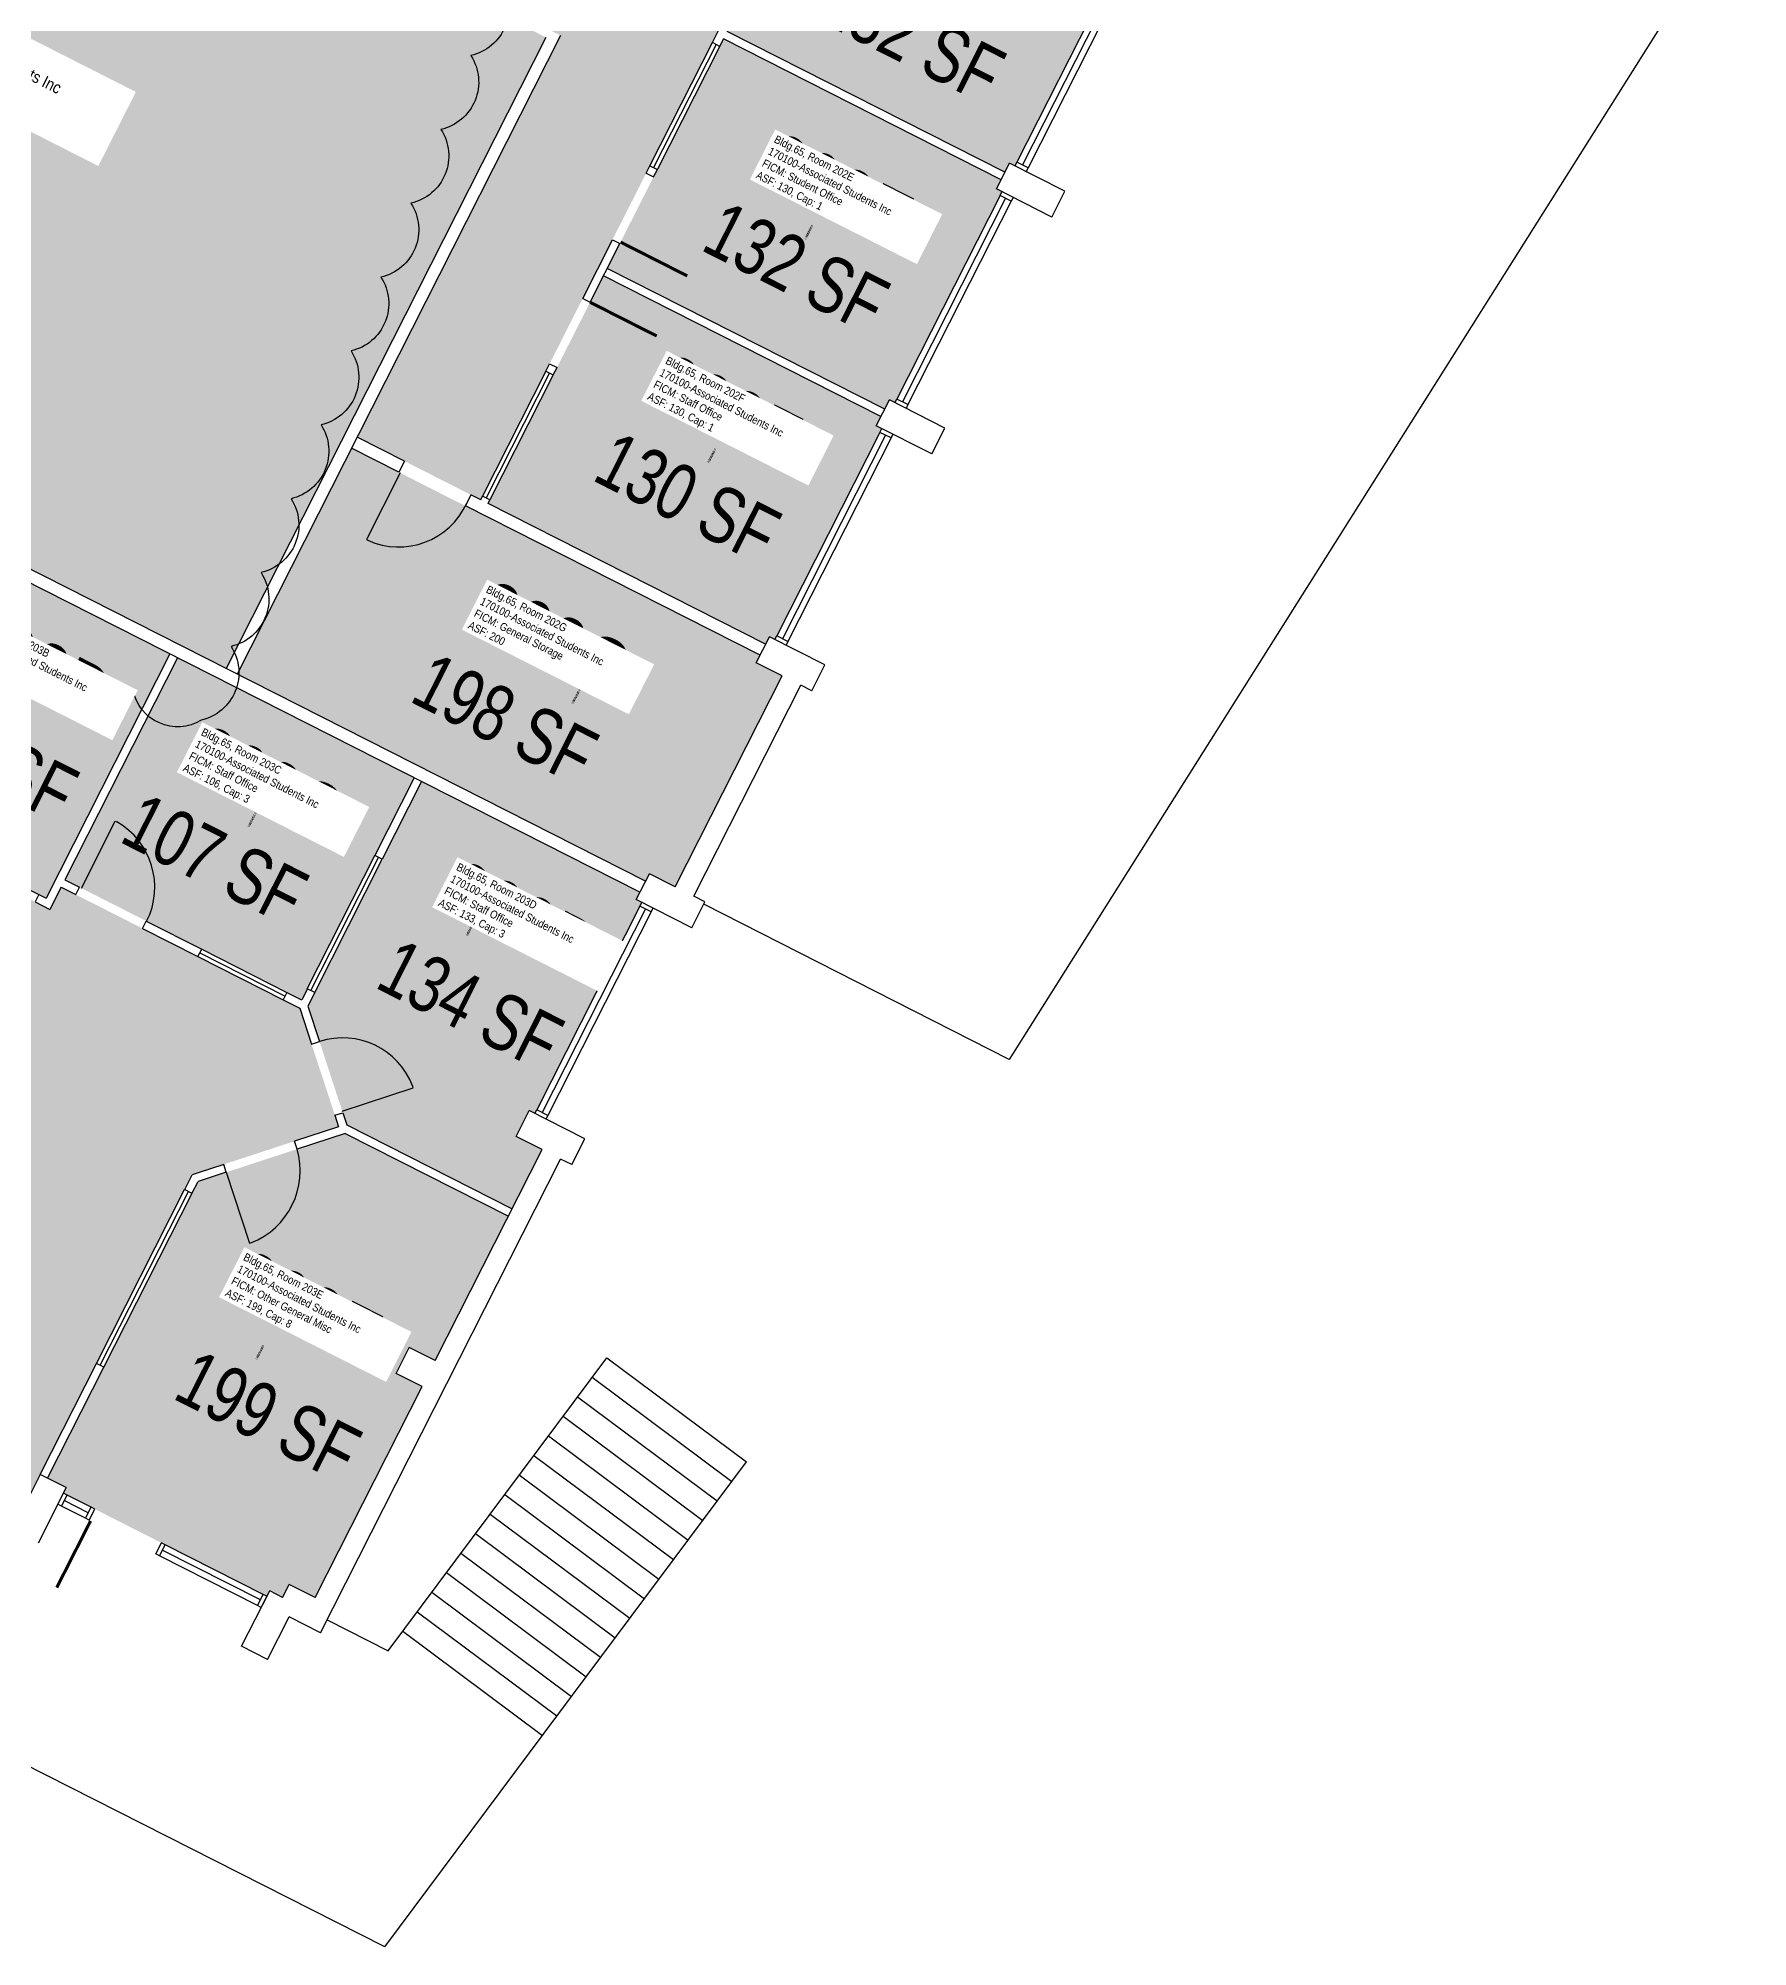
# Model space of a CAD drawing. Header units: inches. Extents: x 69218137 to 69223003, y 27671131 to 27674800.
# Drawn here: x 69221359 to 69222183, y 27671131 to 27672051 of the extents above; entities that cross this region are included whole.
import ezdxf
from ezdxf.enums import TextEntityAlignment as Align

# ---------------------------------------------------------------- set-up
doc = ezdxf.new("R2010")
doc.units = ezdxf.units.IN
doc.header["$LTSCALE"] = 25
doc.header["$MEASUREMENT"] = 0
for name, color, linetype in [('A-DOOR', 2, 'CONTINUOUS'), ('A-FLOR', 3, 'CONTINUOUS'), ('A-GLAZ', 1, 'CONTINUOUS'), ('A-IDEN-RNUM', 7, 'CONTINUOUS'), ('A-IDEN-SNUM', 4, 'CONTINUOUS'), ('A-IDEN-VNUM', 4, 'CONTINUOUS'), ('A-SITE', 3, 'CONTINUOUS'), ('A-WALL', 5, 'CONTINUOUS'), ('AREA-TEXT', 3, 'CONTINUOUS'), ('Rooms-Category-Color', 7, 'CONTINUOUS'), ('Rooms-College-Color', 7, 'CONTINUOUS'), ('Rooms-Department-Color', 7, 'CONTINUOUS'), ('Rooms-Division-Color', 7, 'CONTINUOUS'), ('Rooms-Information', 7, 'CONTINUOUS')]:
    doc.layers.add(name, color=color, linetype=linetype)
doc.layers.add('A-REV', color=1, linetype='CONTINUOUS', true_color=0xff0000)
doc.styles.add('CP_AREA', font='arial.ttf', dxfattribs={"height": 15})
doc.styles.add('CP_ROOMSNUMBER', font='arial.ttf', dxfattribs={"height": 1})
doc.styles.add('CP_ROOMVNUMBER', font='arial.ttf', dxfattribs={"width": 0.85, "height": 0.075})

msp = doc.modelspace()

# ---------------------------------------------------------------- hatches: boundary and pattern name
at = {"layer": 'Rooms-Category-Color', "true_color": 0xfa9ba3}
for points in [[(69221768.94, 27672578.33), (69221772.5, 27672576.53), (69221774.32, 27672580.1), (69221907.22, 27672512.74), (69221905.41, 27672509.16), (69221908.98, 27672507.35), (69221852.92, 27672396.75), (69221859.17, 27672393.59), (69221572.54, 27671828.08), (69221513, 27671858.25), (69221611.09, 27672051.79), (69221577.87, 27672068.63), (69221628.36, 27672168.24), (69221574.84, 27672195.37)], [(69221359.28, 27672213.72), (69221136.79, 27672326.49), (69221136.09, 27672325.09), (69221123.6, 27672331.42), (69221104.16, 27672293.06), (69221116.65, 27672286.74), (69221110.32, 27672274.25), (69221107.64, 27672275.6), (69221081.87, 27672224.76), (69221084.55, 27672223.41), (69221078.22, 27672210.92), (69221075.54, 27672212.27), (69221024, 27672110.59), (69221026.68, 27672109.23), (69221020.35, 27672096.75), (69221017.67, 27672098.1), (69220966.13, 27671996.42), (69220968.81, 27671995.06), (69220967, 27671991.49), (69221132.91, 27671907.4), (69221449.78, 27671746.8), (69221603.93, 27672050.93), (69221518.97, 27672094), (69221534.61, 27672124.85)], [(69221725.07, 27672120.17), (69221741.35, 27672152.28), (69221747.45, 27672164.33), (69221881.25, 27672096.51), (69221878.99, 27672092.05), (69221881.66, 27672090.69), (69221830.12, 27671989.01), (69221827.45, 27671990.37), (69221825.19, 27671985.91), (69221691.39, 27672053.72)], [(69221823.38, 27671982.34), (69221821.12, 27671977.88), (69221823.79, 27671976.52), (69221772.25, 27671874.84), (69221769.58, 27671876.19), (69221767.32, 27671871.73), (69221633.52, 27671939.55), (69221639.63, 27671951.59), (69221655.9, 27671983.7), (69221689.58, 27672050.15)], [(69221197.07, 27671868.16), (69221130.2, 27671902.05), (69220964.29, 27671986.14), (69220962.48, 27671982.57), (69220959.8, 27671983.93), (69220908.27, 27671882.25), (69220910.94, 27671880.89), (69220904.61, 27671868.4), (69220901.94, 27671869.76), (69220850.4, 27671768.07), (69220853.07, 27671766.72), (69220846.74, 27671754.23), (69220844.07, 27671755.59), (69220792.53, 27671653.9), (69220801.45, 27671649.38), (69220796.93, 27671640.46), (69220898.61, 27671588.92), (69220899.97, 27671591.6), (69220912.46, 27671585.27), (69220911.1, 27671582.59), (69221012.78, 27671531.05), (69221014.14, 27671533.73), (69221026.63, 27671527.4), (69221025.27, 27671524.72), (69221123.39, 27671474.99), (69221124.74, 27671477.67), (69221137.23, 27671471.34), (69221130.9, 27671458.85), (69221353.89, 27671345.83), (69221433.46, 27671502.78), (69221448.64, 27671507.75), (69221482.85, 27671518.94), (69221504.07, 27671525.89), (69221502.25, 27671531.44), (69221485.36, 27671583.03), (69221370.25, 27671641.38), (69221364.83, 27671630.67), (69221254.22, 27671686.73), (69221259.65, 27671697.44), (69221141.02, 27671757.57)], [(69221609.34, 27671891.83), (69221625.61, 27671923.94), (69221631.71, 27671935.98), (69221765.51, 27671868.17), (69221763.25, 27671863.71), (69221765.93, 27671862.35), (69221714.39, 27671760.67), (69221711.71, 27671762.02), (69221709.9, 27671758.45), (69221708.12, 27671759.36), (69221576.11, 27671826.27)], [(69221319.27, 27671806.22), (69221259.6, 27671688.49), (69221363.07, 27671636.05), (69221422.74, 27671753.77)], [(69221426.31, 27671751.97), (69221372.06, 27671644.94), (69221486.23, 27671587.08), (69221540.48, 27671694.1)], [(69221544.05, 27671692.29), (69221489.25, 27671584.03), (69221507.99, 27671526.74), (69221587.68, 27671486.35), (69221602.13, 27671514.86), (69221589.64, 27671521.19), (69221595.97, 27671533.68), (69221598.65, 27671532.32), (69221650.19, 27671634.01), (69221647.51, 27671635.36), (69221649.32, 27671638.93)]]:
    msp.add_hatch(color=241, dxfattribs=at).paths.add_polyline_path(points)
at = {"layer": 'Rooms-Category-Color', "true_color": 0xe3c5e1}
msp.add_hatch(color=254, dxfattribs=at).paths.add_polyline_path([(69221707.19, 27671753.1), (69221705.41, 27671754.01), (69221565.14, 27671825.1), (69221533.03, 27671841.37), (69221510.29, 27671852.9), (69221455.13, 27671744.08), (69221652.03, 27671644.28), (69221653.84, 27671647.85), (69221666.33, 27671641.52), (69221667.23, 27671643.31), (69221716.96, 27671741.42), (69221717.87, 27671743.21), (69221705.38, 27671749.54)])
at = {"layer": 'Rooms-Category-Color', "true_color": 0xfbafa2}
msp.add_hatch(color=21, dxfattribs=at).paths.add_polyline_path([(69221363.79, 27671356.51), (69221372.71, 27671351.99), (69221371.36, 27671349.31), (69221469.47, 27671299.58), (69221470.83, 27671302.26), (69221477.07, 27671299.09), (69221480.24, 27671305.33), (69221492.72, 27671299.01), (69221544.26, 27671400.69), (69221531.78, 27671407.02), (69221538.1, 27671419.51), (69221550.59, 27671413.18), (69221585.87, 27671482.78), (69221507.15, 27671522.69), (69221436.28, 27671499.49)])
at = {"layer": 'Rooms-College-Color', "true_color": 0xadadad}
for points in [[(69221768.94, 27672578.33), (69221772.5, 27672576.53), (69221774.32, 27672580.1), (69221907.22, 27672512.74), (69221905.41, 27672509.16), (69221908.98, 27672507.35), (69221852.92, 27672396.75), (69221859.17, 27672393.59), (69221572.54, 27671828.08), (69221513, 27671858.25), (69221611.09, 27672051.79), (69221577.87, 27672068.63), (69221628.36, 27672168.24), (69221574.84, 27672195.37)], [(69221359.28, 27672213.72), (69221136.79, 27672326.49), (69221136.09, 27672325.09), (69221123.6, 27672331.42), (69221104.16, 27672293.06), (69221116.65, 27672286.74), (69221110.32, 27672274.25), (69221107.64, 27672275.6), (69221081.87, 27672224.76), (69221084.55, 27672223.41), (69221078.22, 27672210.92), (69221075.54, 27672212.27), (69221024, 27672110.59), (69221026.68, 27672109.23), (69221020.35, 27672096.75), (69221017.67, 27672098.1), (69220966.13, 27671996.42), (69220968.81, 27671995.06), (69220967, 27671991.49), (69221132.91, 27671907.4), (69221449.78, 27671746.8), (69221603.93, 27672050.93), (69221518.97, 27672094), (69221534.61, 27672124.85)], [(69221725.07, 27672120.17), (69221741.35, 27672152.28), (69221747.45, 27672164.33), (69221881.25, 27672096.51), (69221878.99, 27672092.05), (69221881.66, 27672090.69), (69221830.12, 27671989.01), (69221827.45, 27671990.37), (69221825.19, 27671985.91), (69221691.39, 27672053.72)], [(69221823.38, 27671982.34), (69221821.12, 27671977.88), (69221823.79, 27671976.52), (69221772.25, 27671874.84), (69221769.58, 27671876.19), (69221767.32, 27671871.73), (69221633.52, 27671939.55), (69221639.63, 27671951.59), (69221655.9, 27671983.7), (69221689.58, 27672050.15)], [(69221197.07, 27671868.16), (69221130.2, 27671902.05), (69220964.29, 27671986.14), (69220962.48, 27671982.57), (69220959.8, 27671983.93), (69220908.27, 27671882.25), (69220910.94, 27671880.89), (69220904.61, 27671868.4), (69220901.94, 27671869.76), (69220850.4, 27671768.07), (69220853.07, 27671766.72), (69220846.74, 27671754.23), (69220844.07, 27671755.59), (69220792.53, 27671653.9), (69220801.45, 27671649.38), (69220796.93, 27671640.46), (69220898.61, 27671588.92), (69220899.97, 27671591.6), (69220912.46, 27671585.27), (69220911.1, 27671582.59), (69221012.78, 27671531.05), (69221014.14, 27671533.73), (69221026.63, 27671527.4), (69221025.27, 27671524.72), (69221123.39, 27671474.99), (69221124.74, 27671477.67), (69221137.23, 27671471.34), (69221130.9, 27671458.85), (69221353.89, 27671345.83), (69221433.46, 27671502.78), (69221448.64, 27671507.75), (69221482.85, 27671518.94), (69221504.07, 27671525.89), (69221502.25, 27671531.44), (69221485.36, 27671583.03), (69221370.25, 27671641.38), (69221364.83, 27671630.67), (69221254.22, 27671686.73), (69221259.65, 27671697.44), (69221141.02, 27671757.57)], [(69221609.34, 27671891.83), (69221625.61, 27671923.94), (69221631.71, 27671935.98), (69221765.51, 27671868.17), (69221763.25, 27671863.71), (69221765.93, 27671862.35), (69221714.39, 27671760.67), (69221711.71, 27671762.02), (69221709.9, 27671758.45), (69221708.12, 27671759.36), (69221576.11, 27671826.27)], [(69221707.19, 27671753.1), (69221705.41, 27671754.01), (69221565.14, 27671825.1), (69221533.03, 27671841.37), (69221510.29, 27671852.9), (69221455.13, 27671744.08), (69221652.03, 27671644.28), (69221653.84, 27671647.85), (69221666.33, 27671641.52), (69221667.23, 27671643.31), (69221716.96, 27671741.42), (69221717.87, 27671743.21), (69221705.38, 27671749.54)], [(69221319.27, 27671806.22), (69221259.6, 27671688.49), (69221363.07, 27671636.05), (69221422.74, 27671753.77)], [(69221426.31, 27671751.97), (69221372.06, 27671644.94), (69221486.23, 27671587.08), (69221540.48, 27671694.1)], [(69221544.05, 27671692.29), (69221489.25, 27671584.03), (69221507.99, 27671526.74), (69221587.68, 27671486.35), (69221602.13, 27671514.86), (69221589.64, 27671521.19), (69221595.97, 27671533.68), (69221598.65, 27671532.32), (69221650.19, 27671634.01), (69221647.51, 27671635.36), (69221649.32, 27671638.93)], [(69221363.79, 27671356.51), (69221372.71, 27671351.99), (69221371.36, 27671349.31), (69221469.47, 27671299.58), (69221470.83, 27671302.26), (69221477.07, 27671299.09), (69221480.24, 27671305.33), (69221492.72, 27671299.01), (69221544.26, 27671400.69), (69221531.78, 27671407.02), (69221538.1, 27671419.51), (69221550.59, 27671413.18), (69221585.87, 27671482.78), (69221507.15, 27671522.69), (69221436.28, 27671499.49)]]:
    msp.add_hatch(color=253, dxfattribs=at).paths.add_polyline_path(points)
at = {"layer": 'Rooms-Department-Color', "true_color": 0x604aed}
for points in [[(69221768.94, 27672578.33), (69221772.5, 27672576.53), (69221774.32, 27672580.1), (69221907.22, 27672512.74), (69221905.41, 27672509.16), (69221908.98, 27672507.35), (69221852.92, 27672396.75), (69221859.17, 27672393.59), (69221572.54, 27671828.08), (69221513, 27671858.25), (69221611.09, 27672051.79), (69221577.87, 27672068.63), (69221628.36, 27672168.24), (69221574.84, 27672195.37)], [(69221359.28, 27672213.72), (69221136.79, 27672326.49), (69221136.09, 27672325.09), (69221123.6, 27672331.42), (69221104.16, 27672293.06), (69221116.65, 27672286.74), (69221110.32, 27672274.25), (69221107.64, 27672275.6), (69221081.87, 27672224.76), (69221084.55, 27672223.41), (69221078.22, 27672210.92), (69221075.54, 27672212.27), (69221024, 27672110.59), (69221026.68, 27672109.23), (69221020.35, 27672096.75), (69221017.67, 27672098.1), (69220966.13, 27671996.42), (69220968.81, 27671995.06), (69220967, 27671991.49), (69221132.91, 27671907.4), (69221449.78, 27671746.8), (69221603.93, 27672050.93), (69221518.97, 27672094), (69221534.61, 27672124.85)], [(69221725.07, 27672120.17), (69221741.35, 27672152.28), (69221747.45, 27672164.33), (69221881.25, 27672096.51), (69221878.99, 27672092.05), (69221881.66, 27672090.69), (69221830.12, 27671989.01), (69221827.45, 27671990.37), (69221825.19, 27671985.91), (69221691.39, 27672053.72)], [(69221823.38, 27671982.34), (69221821.12, 27671977.88), (69221823.79, 27671976.52), (69221772.25, 27671874.84), (69221769.58, 27671876.19), (69221767.32, 27671871.73), (69221633.52, 27671939.55), (69221639.63, 27671951.59), (69221655.9, 27671983.7), (69221689.58, 27672050.15)], [(69221197.07, 27671868.16), (69221130.2, 27671902.05), (69220964.29, 27671986.14), (69220962.48, 27671982.57), (69220959.8, 27671983.93), (69220908.27, 27671882.25), (69220910.94, 27671880.89), (69220904.61, 27671868.4), (69220901.94, 27671869.76), (69220850.4, 27671768.07), (69220853.07, 27671766.72), (69220846.74, 27671754.23), (69220844.07, 27671755.59), (69220792.53, 27671653.9), (69220801.45, 27671649.38), (69220796.93, 27671640.46), (69220898.61, 27671588.92), (69220899.97, 27671591.6), (69220912.46, 27671585.27), (69220911.1, 27671582.59), (69221012.78, 27671531.05), (69221014.14, 27671533.73), (69221026.63, 27671527.4), (69221025.27, 27671524.72), (69221123.39, 27671474.99), (69221124.74, 27671477.67), (69221137.23, 27671471.34), (69221130.9, 27671458.85), (69221353.89, 27671345.83), (69221433.46, 27671502.78), (69221448.64, 27671507.75), (69221482.85, 27671518.94), (69221504.07, 27671525.89), (69221502.25, 27671531.44), (69221485.36, 27671583.03), (69221370.25, 27671641.38), (69221364.83, 27671630.67), (69221254.22, 27671686.73), (69221259.65, 27671697.44), (69221141.02, 27671757.57)], [(69221609.34, 27671891.83), (69221625.61, 27671923.94), (69221631.71, 27671935.98), (69221765.51, 27671868.17), (69221763.25, 27671863.71), (69221765.93, 27671862.35), (69221714.39, 27671760.67), (69221711.71, 27671762.02), (69221709.9, 27671758.45), (69221708.12, 27671759.36), (69221576.11, 27671826.27)], [(69221707.19, 27671753.1), (69221705.41, 27671754.01), (69221565.14, 27671825.1), (69221533.03, 27671841.37), (69221510.29, 27671852.9), (69221455.13, 27671744.08), (69221652.03, 27671644.28), (69221653.84, 27671647.85), (69221666.33, 27671641.52), (69221667.23, 27671643.31), (69221716.96, 27671741.42), (69221717.87, 27671743.21), (69221705.38, 27671749.54)], [(69221319.27, 27671806.22), (69221259.6, 27671688.49), (69221363.07, 27671636.05), (69221422.74, 27671753.77)], [(69221426.31, 27671751.97), (69221372.06, 27671644.94), (69221486.23, 27671587.08), (69221540.48, 27671694.1)], [(69221544.05, 27671692.29), (69221489.25, 27671584.03), (69221507.99, 27671526.74), (69221587.68, 27671486.35), (69221602.13, 27671514.86), (69221589.64, 27671521.19), (69221595.97, 27671533.68), (69221598.65, 27671532.32), (69221650.19, 27671634.01), (69221647.51, 27671635.36), (69221649.32, 27671638.93)], [(69221363.79, 27671356.51), (69221372.71, 27671351.99), (69221371.36, 27671349.31), (69221469.47, 27671299.58), (69221470.83, 27671302.26), (69221477.07, 27671299.09), (69221480.24, 27671305.33), (69221492.72, 27671299.01), (69221544.26, 27671400.69), (69221531.78, 27671407.02), (69221538.1, 27671419.51), (69221550.59, 27671413.18), (69221585.87, 27671482.78), (69221507.15, 27671522.69), (69221436.28, 27671499.49)]]:
    msp.add_hatch(color=173, dxfattribs=at).paths.add_polyline_path(points)
at = {"layer": 'Rooms-Division-Color', "true_color": 0x604aed}
for points in [[(69221768.94, 27672578.33), (69221772.5, 27672576.53), (69221774.32, 27672580.1), (69221907.22, 27672512.74), (69221905.41, 27672509.16), (69221908.98, 27672507.35), (69221852.92, 27672396.75), (69221859.17, 27672393.59), (69221572.54, 27671828.08), (69221513, 27671858.25), (69221611.09, 27672051.79), (69221577.87, 27672068.63), (69221628.36, 27672168.24), (69221574.84, 27672195.37)], [(69221359.28, 27672213.72), (69221136.79, 27672326.49), (69221136.09, 27672325.09), (69221123.6, 27672331.42), (69221104.16, 27672293.06), (69221116.65, 27672286.74), (69221110.32, 27672274.25), (69221107.64, 27672275.6), (69221081.87, 27672224.76), (69221084.55, 27672223.41), (69221078.22, 27672210.92), (69221075.54, 27672212.27), (69221024, 27672110.59), (69221026.68, 27672109.23), (69221020.35, 27672096.75), (69221017.67, 27672098.1), (69220966.13, 27671996.42), (69220968.81, 27671995.06), (69220967, 27671991.49), (69221132.91, 27671907.4), (69221449.78, 27671746.8), (69221603.93, 27672050.93), (69221518.97, 27672094), (69221534.61, 27672124.85)], [(69221725.07, 27672120.17), (69221741.35, 27672152.28), (69221747.45, 27672164.33), (69221881.25, 27672096.51), (69221878.99, 27672092.05), (69221881.66, 27672090.69), (69221830.12, 27671989.01), (69221827.45, 27671990.37), (69221825.19, 27671985.91), (69221691.39, 27672053.72)], [(69221823.38, 27671982.34), (69221821.12, 27671977.88), (69221823.79, 27671976.52), (69221772.25, 27671874.84), (69221769.58, 27671876.19), (69221767.32, 27671871.73), (69221633.52, 27671939.55), (69221639.63, 27671951.59), (69221655.9, 27671983.7), (69221689.58, 27672050.15)], [(69221197.07, 27671868.16), (69221130.2, 27671902.05), (69220964.29, 27671986.14), (69220962.48, 27671982.57), (69220959.8, 27671983.93), (69220908.27, 27671882.25), (69220910.94, 27671880.89), (69220904.61, 27671868.4), (69220901.94, 27671869.76), (69220850.4, 27671768.07), (69220853.07, 27671766.72), (69220846.74, 27671754.23), (69220844.07, 27671755.59), (69220792.53, 27671653.9), (69220801.45, 27671649.38), (69220796.93, 27671640.46), (69220898.61, 27671588.92), (69220899.97, 27671591.6), (69220912.46, 27671585.27), (69220911.1, 27671582.59), (69221012.78, 27671531.05), (69221014.14, 27671533.73), (69221026.63, 27671527.4), (69221025.27, 27671524.72), (69221123.39, 27671474.99), (69221124.74, 27671477.67), (69221137.23, 27671471.34), (69221130.9, 27671458.85), (69221353.89, 27671345.83), (69221433.46, 27671502.78), (69221448.64, 27671507.75), (69221482.85, 27671518.94), (69221504.07, 27671525.89), (69221502.25, 27671531.44), (69221485.36, 27671583.03), (69221370.25, 27671641.38), (69221364.83, 27671630.67), (69221254.22, 27671686.73), (69221259.65, 27671697.44), (69221141.02, 27671757.57)], [(69221609.34, 27671891.83), (69221625.61, 27671923.94), (69221631.71, 27671935.98), (69221765.51, 27671868.17), (69221763.25, 27671863.71), (69221765.93, 27671862.35), (69221714.39, 27671760.67), (69221711.71, 27671762.02), (69221709.9, 27671758.45), (69221708.12, 27671759.36), (69221576.11, 27671826.27)], [(69221707.19, 27671753.1), (69221705.41, 27671754.01), (69221565.14, 27671825.1), (69221533.03, 27671841.37), (69221510.29, 27671852.9), (69221455.13, 27671744.08), (69221652.03, 27671644.28), (69221653.84, 27671647.85), (69221666.33, 27671641.52), (69221667.23, 27671643.31), (69221716.96, 27671741.42), (69221717.87, 27671743.21), (69221705.38, 27671749.54)], [(69221319.27, 27671806.22), (69221259.6, 27671688.49), (69221363.07, 27671636.05), (69221422.74, 27671753.77)], [(69221426.31, 27671751.97), (69221372.06, 27671644.94), (69221486.23, 27671587.08), (69221540.48, 27671694.1)], [(69221544.05, 27671692.29), (69221489.25, 27671584.03), (69221507.99, 27671526.74), (69221587.68, 27671486.35), (69221602.13, 27671514.86), (69221589.64, 27671521.19), (69221595.97, 27671533.68), (69221598.65, 27671532.32), (69221650.19, 27671634.01), (69221647.51, 27671635.36), (69221649.32, 27671638.93)], [(69221363.79, 27671356.51), (69221372.71, 27671351.99), (69221371.36, 27671349.31), (69221469.47, 27671299.58), (69221470.83, 27671302.26), (69221477.07, 27671299.09), (69221480.24, 27671305.33), (69221492.72, 27671299.01), (69221544.26, 27671400.69), (69221531.78, 27671407.02), (69221538.1, 27671419.51), (69221550.59, 27671413.18), (69221585.87, 27671482.78), (69221507.15, 27671522.69), (69221436.28, 27671499.49)]]:
    msp.add_hatch(color=173, dxfattribs=at).paths.add_polyline_path(points)

# ---------------------------------------------------------------- linework, layer by layer
at = {"layer": 'A-DOOR'}
for p, q in [((69221533.7, 27671841.04), (69221517.43, 27671808.92)), ((69221517.43, 27671808.92), (69221518.1, 27671808.59)), ((69221380.05, 27671640.9), (69221396.41, 27671673.17)), ((69221396.41, 27671673.17), (69221397.08, 27671672.84)), ((69221505.82, 27671533.39), (69221540.03, 27671544.59)), ((69221540.03, 27671544.59), (69221539.8, 27671545.3)), ((69221449.88, 27671503.94), (69221461.08, 27671469.73)), ((69221461.08, 27671469.73), (69221461.79, 27671469.96))]:
    msp.add_line(p, q, dxfattribs=at)
for points in [[(69221639.97, 27671952.26, 1.5, 1.5, 0), (69221672.08, 27671935.98, 0, 0, 0), (69221672.42, 27671936.65, 0, 0, 0.414214), (69221654.56, 27671984.38, 0, 0, 0.414214)], [(69221625.27, 27671923.27, 1.5, 1.5, 0), (69221657.38, 27671907, 0, 0, 0), (69221657.04, 27671906.33, 0, 0, -0.414214), (69221608, 27671892.51, 0, 0, -0.414214)], [(69221384.48, 27671335.93, 1.5, 1.5, 0), (69221368.2, 27671303.82, 0, 0, 0), (69221368.87, 27671303.48, 0, 0, 0.414214), (69221416.6, 27671321.34, 0, 0, 0.414214)]]:
    msp.add_lwpolyline(points, format="xyseb", dxfattribs=at)
for centre, radius, start, end in [((69221533.03, 27671841.37), 36.03, 245.50761, 335.50761), ((69221379.24, 27671641.33), 36.2, 333.08046, 60.47957), ((69221506.05, 27671532.68), 36.03, 20.50761, 108.12166), ((69221448.2, 27671504.77), 37.36, 291.32548, 16.12297)]:
    msp.add_arc(centre, radius, start, end, dxfattribs=at)
at = {"layer": 'A-FLOR'}
for p, q in [((69221527.91, 27671273.32), (69221633.31, 27671414.59)), ((69221633.31, 27671414.59), (69221700.63, 27671364.36)), ((69221626.28, 27671405.17), (69221693.61, 27671354.94)), ((69221619.25, 27671395.75), (69221686.58, 27671345.53)), ((69221612.23, 27671386.34), (69221679.55, 27671336.11)), ((69221605.2, 27671376.92), (69221672.53, 27671326.69)), ((69221598.17, 27671367.5), (69221665.5, 27671317.27)), ((69221526.28, 27671130.65), (69221076.69, 27671358.52)), ((69221526.28, 27671130.65), (69221700.63, 27671364.36)), ((69221591.15, 27671358.08), (69221658.48, 27671307.85)), ((69221584.12, 27671348.66), (69221651.45, 27671298.44)), ((69221577.1, 27671339.25), (69221644.42, 27671289.02)), ((69221570.07, 27671329.83), (69221637.4, 27671279.6)), ((69221563.04, 27671320.41), (69221630.37, 27671270.18)), ((69221556.02, 27671310.99), (69221623.35, 27671260.76)), ((69221548.99, 27671301.58), (69221616.32, 27671251.35)), ((69221498.48, 27671288.24), (69221527.91, 27671273.32)), ((69221541.97, 27671292.16), (69221609.29, 27671241.93)), ((69221534.94, 27671282.74), (69221602.27, 27671232.51))]:
    msp.add_line(p, q, dxfattribs=at)
at = {"layer": 'A-GLAZ'}
for p, q in [((69221880.76, 27672088.91), (69221831.03, 27671990.79)), ((69221883.43, 27672087.55), (69221833.7, 27671989.44)), ((69221886.11, 27672086.2), (69221836.38, 27671988.08)), ((69221654.14, 27671989.07), (69221684.21, 27672048.4)), ((69221685.99, 27672047.49), (69221655.92, 27671988.17)), ((69221657.71, 27671987.27), (69221687.78, 27672046.59)), ((69221822.89, 27671974.74), (69221773.16, 27671876.62)), ((69221825.57, 27671973.38), (69221775.83, 27671875.27)), ((69221828.24, 27671972.03), (69221778.51, 27671873.91)), ((69221603.96, 27671890.07), (69221573.44, 27671829.87)), ((69221605.75, 27671889.17), (69221575.23, 27671828.96)), ((69221607.53, 27671888.26), (69221577.01, 27671828.06)), ((69221765.02, 27671860.57), (69221715.29, 27671762.45)), ((69221767.7, 27671859.21), (69221717.97, 27671761.09)), ((69221770.37, 27671857.85), (69221720.64, 27671759.74)), ((69221327.39, 27671654.13), (69221359.5, 27671637.86)), ((69221649.28, 27671632.22), (69221599.55, 27671534.11)), ((69221651.96, 27671630.87), (69221602.23, 27671532.75)), ((69221654.64, 27671629.51), (69221604.91, 27671531.39)), ((69221436.26, 27671607.92), (69221477.35, 27671587.1)), ((69221437.16, 27671609.71), (69221478.25, 27671588.88)), ((69221438.07, 27671611.49), (69221479.15, 27671590.66)), ((69221387.36, 27671411.83), (69221429.83, 27671495.62)), ((69221389.15, 27671410.92), (69221431.62, 27671494.71)), ((69221390.93, 27671410.02), (69221433.4, 27671493.81)), ((69221384.73, 27671342.53), (69221373.14, 27671348.41)), ((69221382.02, 27671337.18), (69221370.43, 27671343.05)), ((69221383.38, 27671339.85), (69221371.78, 27671345.73)), ((69221466.33, 27671297.81), (69221419.06, 27671321.77)), ((69221467.69, 27671300.48), (69221420.41, 27671324.45)), ((69221464.98, 27671295.13), (69221417.7, 27671319.09))]:
    msp.add_line(p, q, dxfattribs=at)
at = {"layer": 'A-GLAZ', "ltscale": 0.2}
for p, q in [((69221488.95, 27671592.43), (69221521.49, 27671656.64)), ((69221490.73, 27671591.52), (69221523.27, 27671655.73)), ((69221492.51, 27671590.62), (69221525.06, 27671654.83))]:
    msp.add_line(p, q, dxfattribs=at)
at = {"layer": 'A-REV'}
msp.add_lwpolyline([(69221582.26, 27672077.73, -0.520567), (69221567.81, 27672042.14, -0.520567), (69221553.36, 27672006.55, -0.520567), (69221538.91, 27671970.96, -0.520567), (69221524.46, 27671935.37, -0.520567), (69221510.02, 27671899.78, -0.520567), (69221495.57, 27671864.19, -0.520567), (69221481.12, 27671828.6, -0.520567), (69221466.67, 27671793.01, -0.520567), (69221452.22, 27671757.41, -0.520567), (69221437.77, 27671721.82, -0.520567), (69221405.02, 27671736.26, -0.520567), (69221371.02, 27671754.13, -0.520567), (69221337.02, 27671772, -0.520567)], format="xyb", dxfattribs=at)
at = {"layer": 'A-SITE'}
for p, q in [((69222183.38, 27672123.03), (69221827.32, 27671558.24)), ((69221827.32, 27671558.24), (69221680.03, 27671633.17))]:
    msp.add_line(p, q, dxfattribs=at)
at = {"layer": 'A-WALL'}
for p, q in [((69221684.21, 27672048.4), (69221689.63, 27672059.09)), ((69221603.93, 27672050.93), (69221449.78, 27671746.8)), ((69221611.09, 27672051.79), (69221455.13, 27671744.08)), ((69221687.78, 27672046.59), (69221684.21, 27672048.4)), ((69221687.78, 27672046.59), (69221689.58, 27672050.15)), ((69221823.38, 27671982.34), (69221689.58, 27672050.15)), ((69221825.19, 27671985.91), (69221691.39, 27672053.72)), ((69221652.33, 27671985.51), (69221654.14, 27671989.07)), ((69221652.33, 27671985.51), (69221655.9, 27671983.7)), ((69221654.14, 27671989.07), (69221657.71, 27671987.27)), ((69221655.9, 27671983.7), (69221657.71, 27671987.27)), ((69221655.9, 27671983.7), (69221657.7, 27671987.27)), ((69221821.12, 27671977.88), (69221827.45, 27671990.37)), ((69221854.21, 27671976.8), (69221827.45, 27671990.37)), ((69221830.12, 27671989.01), (69221831.03, 27671990.79)), ((69221836.38, 27671988.08), (69221831.03, 27671990.79)), ((69221836.38, 27671988.08), (69221835.48, 27671986.3)), ((69221847.88, 27671964.32), (69221821.12, 27671977.88)), ((69221822.89, 27671974.74), (69221823.79, 27671976.52)), ((69221828.24, 27671972.03), (69221822.89, 27671974.74)), ((69221829.15, 27671973.81), (69221828.24, 27671972.03)), ((69221847.88, 27671964.32), (69221854.21, 27671976.8)), ((69221621.7, 27671925.08), (69221636.06, 27671953.4)), ((69221625.27, 27671923.27), (69221639.63, 27671951.59)), ((69221636.06, 27671953.4), (69221639.63, 27671951.59)), ((69221767.32, 27671871.73), (69221633.52, 27671939.55)), ((69221765.51, 27671868.17), (69221631.71, 27671935.98)), ((69221621.7, 27671925.08), (69221625.27, 27671923.27)), ((69221649.32, 27671638.93), (69221130.2, 27671902.05)), ((69221652.03, 27671644.28), (69221132.91, 27671907.4)), ((69221603.96, 27671890.07), (69221605.77, 27671893.64)), ((69221605.77, 27671893.64), (69221609.34, 27671891.83)), ((69221607.53, 27671888.26), (69221609.34, 27671891.83)), ((69221603.96, 27671890.07), (69221607.53, 27671888.26)), ((69221763.25, 27671863.71), (69221769.58, 27671876.19)), ((69221796.34, 27671862.63), (69221769.58, 27671876.19)), ((69221772.25, 27671874.84), (69221773.16, 27671876.62)), ((69221778.51, 27671873.91), (69221773.16, 27671876.62)), ((69221778.51, 27671873.91), (69221777.61, 27671872.13)), ((69221790.01, 27671850.14), (69221763.25, 27671863.71)), ((69221535.75, 27671846.73), (69221513, 27671858.25)), ((69221765.02, 27671860.57), (69221765.93, 27671862.35)), ((69221770.37, 27671857.85), (69221765.02, 27671860.57)), ((69221771.28, 27671859.64), (69221770.37, 27671857.85)), ((69221790.01, 27671850.14), (69221796.34, 27671862.63)), ((69221533.03, 27671841.37), (69221510.29, 27671852.9)), ((69221535.75, 27671846.73), (69221533.03, 27671841.37)), ((69221567.86, 27671830.45), (69221565.14, 27671825.1)), ((69221572.54, 27671828.08), (69221567.86, 27671830.45)), ((69221572.54, 27671828.08), (69221573.44, 27671829.87)), ((69221577.01, 27671828.06), (69221573.44, 27671829.87)), ((69221576.11, 27671826.27), (69221577.01, 27671828.06)), ((69221707.19, 27671753.1), (69221565.14, 27671825.1)), ((69221709.9, 27671758.45), (69221576.11, 27671826.27)), ((69221705.38, 27671749.54), (69221711.71, 27671762.02)), ((69221738.47, 27671748.46), (69221711.71, 27671762.02)), ((69221714.39, 27671760.67), (69221715.29, 27671762.45)), ((69221720.64, 27671759.74), (69221715.29, 27671762.45)), ((69221422.74, 27671753.77), (69221363.07, 27671636.05)), ((69221720.64, 27671759.74), (69221719.74, 27671757.95)), ((69221426.31, 27671751.97), (69221372.06, 27671644.94)), ((69221717.87, 27671743.21), (69221705.38, 27671749.54)), ((69221732.14, 27671735.97), (69221738.47, 27671748.46)), ((69221666.33, 27671641.52), (69221717.87, 27671743.21)), ((69221675.25, 27671637), (69221726.79, 27671738.68)), ((69221732.14, 27671735.97), (69221726.79, 27671738.68)), ((69221540.48, 27671694.1), (69221521.49, 27671656.64)), ((69221544.05, 27671692.29), (69221525.06, 27671654.83)), ((69221525.06, 27671654.83), (69221521.49, 27671656.64)), ((69221372.06, 27671644.94), (69221379.2, 27671641.33)), ((69221647.51, 27671635.36), (69221653.84, 27671647.85)), ((69221666.33, 27671641.52), (69221653.84, 27671647.85)), ((69221359.5, 27671637.86), (69221357.69, 27671634.29)), ((69221357.69, 27671634.29), (69221364.83, 27671630.67)), ((69221359.5, 27671637.86), (69221363.07, 27671636.05)), ((69221370.25, 27671641.38), (69221364.83, 27671630.67)), ((69221370.25, 27671641.38), (69221377.39, 27671637.76)), ((69221377.39, 27671637.76), (69221379.2, 27671641.33)), ((69221674.27, 27671621.8), (69221647.51, 27671635.36)), ((69221649.28, 27671632.22), (69221650.19, 27671634.01)), ((69221674.27, 27671621.8), (69221680.6, 27671634.29)), ((69221680.6, 27671634.29), (69221675.25, 27671637)), ((69221409.5, 27671621.48), (69221411.31, 27671625.05)), ((69221411.31, 27671625.05), (69221438.07, 27671611.49)), ((69221654.64, 27671629.51), (69221649.28, 27671632.22)), ((69221655.54, 27671631.29), (69221654.64, 27671629.51)), ((69221409.5, 27671621.48), (69221436.26, 27671607.92)), ((69221436.26, 27671607.92), (69221438.07, 27671611.49)), ((69221479.15, 27671590.66), (69221477.35, 27671587.1)), ((69221479.15, 27671590.66), (69221486.23, 27671587.08)), ((69221489, 27671592.4), (69221486.29, 27671587.05)), ((69221492.57, 27671590.59), (69221488.95, 27671592.43)), ((69221492.57, 27671590.59), (69221489.25, 27671584.03)), ((69221477.35, 27671587.1), (69221485.36, 27671583.03)), ((69221485.36, 27671583.03), (69221491.04, 27671565.68)), ((69221489.25, 27671584.03), (69221489.43, 27671583.48)), ((69221489.25, 27671584.03), (69221494.84, 27671566.92)), ((69221491.04, 27671565.68), (69221494.84, 27671566.92)), ((69221502.25, 27671531.44), (69221506.05, 27671532.68)), ((69221506.05, 27671532.68), (69221507.99, 27671526.74)), ((69221589.64, 27671521.19), (69221595.97, 27671533.68)), ((69221622.73, 27671520.12), (69221595.97, 27671533.68)), ((69221598.65, 27671532.32), (69221599.55, 27671534.11)), ((69221604.91, 27671531.39), (69221599.55, 27671534.11)), ((69221504.07, 27671525.89), (69221482.85, 27671518.94)), ((69221502.25, 27671531.44), (69221504.07, 27671525.89)), ((69221507.99, 27671526.74), (69221587.68, 27671486.35)), ((69221604.91, 27671531.39), (69221604, 27671529.61)), ((69221484.09, 27671515.14), (69221482.85, 27671518.94)), ((69221507.15, 27671522.69), (69221484.09, 27671515.14)), ((69221507.15, 27671522.69), (69221585.87, 27671482.78)), ((69221550.59, 27671413.18), (69221602.13, 27671514.86)), ((69221602.13, 27671514.86), (69221589.64, 27671521.19)), ((69221616.4, 27671507.63), (69221622.73, 27671520.12)), ((69221448.64, 27671507.75), (69221436.31, 27671503.71)), ((69221449.88, 27671503.94), (69221448.64, 27671507.75)), ((69221495.31, 27671282), (69221611.05, 27671510.34)), ((69221616.4, 27671507.63), (69221611.05, 27671510.34)), ((69221433.44, 27671493.79), (69221429.83, 27671495.62)), ((69221429.84, 27671495.64), (69221433.46, 27671502.78)), ((69221433.34, 27671493.7), (69221436.28, 27671499.49)), ((69221436.31, 27671503.71), (69221433.46, 27671502.78)), ((69221449.88, 27671503.94), (69221436.28, 27671499.49)), ((69221531.78, 27671407.02), (69221538.1, 27671419.51)), ((69221550.59, 27671413.18), (69221538.1, 27671419.51)), ((69221360.22, 27671358.32), (69221387.35, 27671411.83)), ((69221363.79, 27671356.51), (69221390.92, 27671410.03)), ((69221390.93, 27671410.02), (69221387.31, 27671411.86)), ((69221544.26, 27671400.69), (69221531.78, 27671407.02)), ((69221492.72, 27671299.01), (69221544.26, 27671400.69)), ((69221360.22, 27671358.32), (69221353.89, 27671345.83)), ((69221372.71, 27671351.99), (69221360.22, 27671358.32)), ((69221372.71, 27671351.99), (69221359.15, 27671325.23)), ((69221368.64, 27671343.96), (69221371.36, 27671349.31)), ((69221370.43, 27671343.05), (69221373.14, 27671348.41)), ((69221373.14, 27671348.41), (69221371.36, 27671349.31)), ((69221370.43, 27671343.05), (69221368.64, 27671343.96)), ((69221382.02, 27671337.18), (69221384.73, 27671342.53)), ((69221383.81, 27671336.27), (69221386.52, 27671341.62)), ((69221386.52, 27671341.62), (69221384.73, 27671342.53)), ((69221383.81, 27671336.27), (69221382.02, 27671337.18)), ((69221415.92, 27671320), (69221418.63, 27671325.35)), ((69221417.7, 27671319.09), (69221420.41, 27671324.45)), ((69221420.41, 27671324.45), (69221418.63, 27671325.35)), ((69221417.7, 27671319.09), (69221415.92, 27671320)), ((69221457.27, 27671275.5), (69221470.83, 27671302.26)), ((69221477.07, 27671299.09), (69221470.83, 27671302.26)), ((69221477.07, 27671299.09), (69221470.83, 27671302.26)), ((69221477.07, 27671299.09), (69221480.24, 27671305.33)), ((69221492.72, 27671299.01), (69221480.24, 27671305.33)), ((69221464.98, 27671295.13), (69221467.69, 27671300.48)), ((69221466.76, 27671294.23), (69221464.98, 27671295.13)), ((69221466.76, 27671294.23), (69221469.47, 27671299.58)), ((69221469.47, 27671299.58), (69221467.69, 27671300.48)), ((69221469.75, 27671269.17), (69221480.15, 27671289.68)), ((69221495.31, 27671282), (69221480.15, 27671289.68)), ((69221469.75, 27671269.17), (69221457.27, 27671275.5))]:
    msp.add_line(p, q, dxfattribs=at)

# ---------------------------------------------------------------- texts
at = {"layer": 'A-IDEN-RNUM', "style": 'CP_ROOMSNUMBER', "width": 0.85}
for s, p in [('0202-E0', (69221730.67, 27671957.02)), ('0202-F0', (69221683.9, 27671849.27)), ('0202-G0', (69221618.43, 27671733.14)), ('0203-C0', (69221462.35, 27671673.86)), ('0203-D0', (69221567.65, 27671621.5)), ('0203-E0', (69221466.08, 27671417.23))]:
    msp.add_text(s, height=1, rotation=63.12166, dxfattribs=at).set_placement(p, align=Align.MIDDLE)
at = {"layer": 'A-IDEN-SNUM', "style": 'CP_ROOMSNUMBER', "width": 0.85}
for s, p in [('06500202E0', (69221730.67, 27671957.02)), ('06500202F0', (69221683.9, 27671849.27)), ('06500202G0', (69221618.43, 27671733.14)), ('06500203C0', (69221462.35, 27671673.86)), ('06500203D0', (69221567.65, 27671621.5)), ('06500203E0', (69221466.08, 27671417.23))]:
    msp.add_text(s, height=1, rotation=63.12166, dxfattribs=at).set_placement(p, align=Align.MIDDLE)
at = {"layer": 'A-IDEN-VNUM', "style": 'CP_ROOMVNUMBER', "width": 0.85}
for s, p in [('202E', (69221743.78, 27671977.2)), ('202F', (69221690.65, 27671870.92)), ('202G', (69221607.1, 27671760.59)), ('203B', (69221356.46, 27671748.76)), ('203C', (69221468.45, 27671691.26)), ('203D', (69221591.41, 27671626.08)), ('203E', (69221487.93, 27671438.49))]:
    msp.add_text(s, height=27, rotation=333.12166, dxfattribs=at).set_placement(p, align=Align.MIDDLE)
at = {"layer": 'AREA-TEXT', "style": 'CP_AREA', "width": 0.75}
for s, p in [('132 SF', (69221780.55, 27672051.09)), ('132 SF', (69221724.68, 27671940.2)), ('130 SF', (69221672.37, 27671829.26)), ('198 SF', (69221584.32, 27671722.63)), ('106 SF', (69221333.78, 27671704.72)), ('107 SF', (69221444.41, 27671654.99)), ('134 SF', (69221567.63, 27671584.73)), ('199 SF', (69221470.15, 27671386.66))]:
    msp.add_text(s, height=27, rotation=333.12166, dxfattribs=at).set_placement(p, align=Align.MIDDLE_CENTER)

# ---------------------------------------------------------------- next in the draw order: texts
at = {"layer": 'Rooms-Information', "attachment_point": 7, "rotation": 333.12166, "style": 'CP_ROOMVNUMBER', "bg_fill": 3, "box_fill_scale": 1.5, "bg_fill_color": 256, "bg_fill_true_color": 13158600, "bg_fill_transparency": 0}
for s, insert, char_height, width in [('Bldg.65, Room 201^M^J170100-Associated Students Inc^M^JFICM: Staff Office^M^JASF: 1398', (69221272.77, 27672050.58), 5.7143, 128), ('Bldg.65, Room 202E^M^J170100-Associated Students Inc^M^JFICM: Student Office^M^JASF: 130, Cap: 1', (69221704.37, 27671982.24), 3.8571, 86.4), ('Bldg.65, Room 202F^M^J170100-Associated Students Inc^M^JFICM: Staff Office^M^JASF: 130, Cap: 1', (69221652.04, 27671875.56), 3.8571, 86.4), ('Bldg.65, Room 202G^M^J170100-Associated Students Inc^M^JFICM: General Storage^M^JASF: 200', (69221566.02, 27671766.28), 3.8571, 86.4), ('Bldg.65, Room 203B^M^J170100-Associated Students Inc^M^JFICM: Staff Office^M^JASF: 80', (69221317.04, 27671753.81), 3.8571, 86.4), ('Bldg.65, Room 203C^M^J170100-Associated Students Inc^M^JFICM: Staff Office^M^JASF: 106, Cap: 3', (69221428.17, 27671696.55), 3.8571, 86.4), ('Bldg.65, Room 203D^M^J170100-Associated Students Inc^M^JFICM: Staff Office^M^JASF: 133, Cap: 3', (69221551.21, 27671631.53), 3.8571, 86.4), ('Bldg.65, Room 203E^M^J170100-Associated Students Inc^M^JFICM: Other General Misc^M^JASF: 199, Cap: 8', (69221448.51, 27671443.54), 3.8571, 86.4)]:
    msp.add_mtext(s, dxfattribs=dict(at, insert=insert, char_height=char_height, width=width))

doc.saveas('drawing.dxf')
